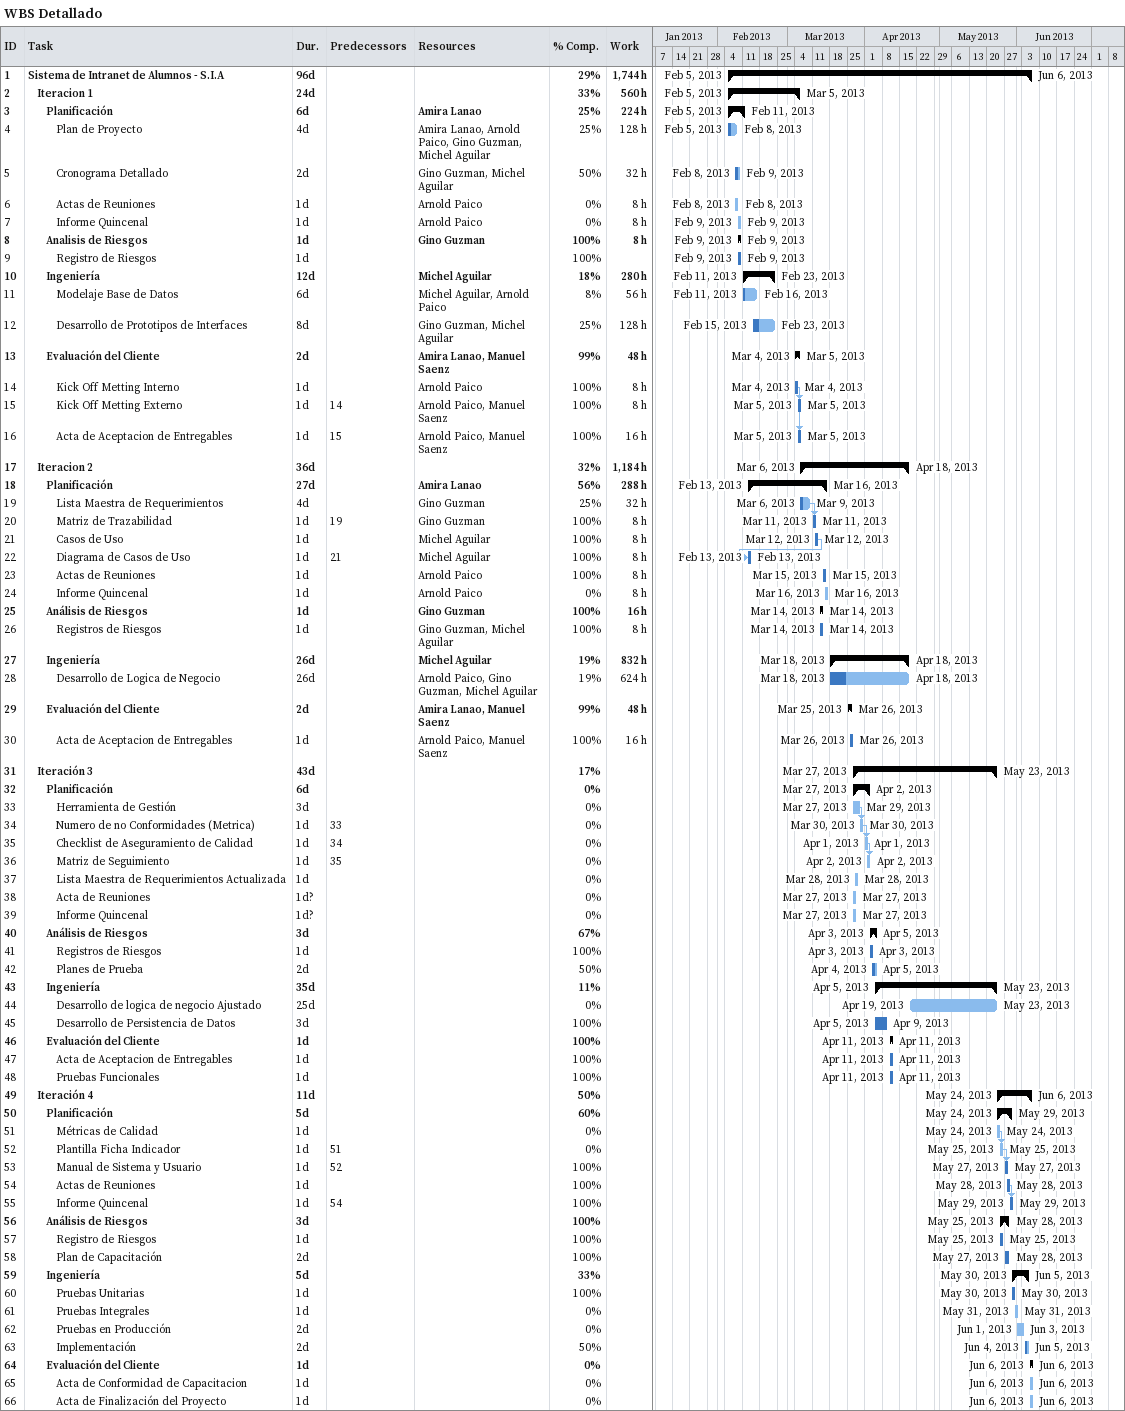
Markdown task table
WBS Detallado

| ID | Level | Task | Duration | Start | Finish | Predecessors | Resources | % complete | Work (h) |
|---|---|---|---|---|---|---|---|---|---|
| 1 | 1 | **Sistema de Intranet de Alumnos - S.I.A** | 96d | 2013-02-05 | 2013-06-06 |  |  | 29 | 1744 |
| 2 | 2 | **Iteracion 1** | 24d | 2013-02-05 | 2013-03-05 |  |  | 33 | 560 |
| 3 | 3 | **Planificación** | 6d | 2013-02-05 | 2013-02-11 |  | Amira Lanao | 25 | 224 |
| 4 | 4 | Plan de Proyecto | 4d | 2013-02-05 | 2013-02-08 |  | Amira Lanao, Arnold Paico, Gino Guzman, Michel Aguilar | 25 | 128 |
| 5 | 4 | Cronograma Detallado | 2d | 2013-02-08 | 2013-02-09 |  | Gino Guzman, Michel Aguilar | 50 | 32 |
| 6 | 4 | Actas de Reuniones | 1d | 2013-02-08 | 2013-02-08 |  | Arnold Paico | 0 | 8 |
| 7 | 4 | Informe Quincenal | 1d | 2013-02-09 | 2013-02-09 |  | Arnold Paico | 0 | 8 |
| 8 | 3 | **Analisis de Riesgos** | 1d | 2013-02-09 | 2013-02-09 |  | Gino Guzman | 100 | 8 |
| 9 | 4 | Registro de Riesgos | 1d | 2013-02-09 | 2013-02-09 |  |  | 100 |  |
| 10 | 3 | **Ingeniería** | 12d | 2013-02-11 | 2013-02-23 |  | Michel Aguilar | 18 | 280 |
| 11 | 4 | Modelaje Base de Datos | 6d | 2013-02-11 | 2013-02-16 |  | Michel Aguilar, Arnold Paico | 8 | 56 |
| 12 | 4 | Desarrollo de Prototipos de Interfaces | 8d | 2013-02-15 | 2013-02-23 |  | Gino Guzman, Michel Aguilar | 25 | 128 |
| 13 | 3 | **Evaluación del Cliente** | 2d | 2013-03-04 | 2013-03-05 |  | Amira Lanao, Manuel Saenz | 99 | 48 |
| 14 | 4 | Kick Off Metting Interno | 1d | 2013-03-04 | 2013-03-04 |  | Arnold Paico | 100 | 8 |
| 15 | 4 | Kick Off Metting Externo | 1d | 2013-03-05 | 2013-03-05 | 14 | Arnold Paico, Manuel Saenz | 100 | 8 |
| 16 | 4 | Acta de Aceptacion de Entregables | 1d | 2013-03-05 | 2013-03-05 | 15 | Arnold Paico, Manuel Saenz | 100 | 16 |
| 17 | 2 | **Iteracion 2** | 36d | 2013-03-06 | 2013-04-18 |  |  | 32 | 1184 |
| 18 | 3 | **Planificación** | 27d | 2013-02-13 | 2013-03-16 |  | Amira Lanao | 56 | 288 |
| 19 | 4 | Lista Maestra de Requerimientos | 4d | 2013-03-06 | 2013-03-09 |  | Gino Guzman | 25 | 32 |
| 20 | 4 | Matriz de Trazabilidad | 1d | 2013-03-11 | 2013-03-11 | 19 | Gino Guzman | 100 | 8 |
| 21 | 4 | Casos de Uso | 1d | 2013-03-12 | 2013-03-12 |  | Michel Aguilar | 100 | 8 |
| 22 | 4 | Diagrama de Casos de Uso | 1d | 2013-02-13 | 2013-02-13 | 21 | Michel Aguilar | 100 | 8 |
| 23 | 4 | Actas de Reuniones | 1d | 2013-03-15 | 2013-03-15 |  | Arnold Paico | 100 | 8 |
| 24 | 4 | Informe Quincenal | 1d | 2013-03-16 | 2013-03-16 |  | Arnold Paico | 0 | 8 |
| 25 | 3 | **Análisis de Riesgos** | 1d | 2013-03-14 | 2013-03-14 |  | Gino Guzman | 100 | 16 |
| 26 | 4 | Registros de Riesgos | 1d | 2013-03-14 | 2013-03-14 |  | Gino Guzman, Michel Aguilar | 100 | 8 |
| 27 | 3 | **Ingeniería** | 26d | 2013-03-18 | 2013-04-18 |  | Michel Aguilar | 19 | 832 |
| 28 | 4 | Desarrollo de Logica de Negocio | 26d | 2013-03-18 | 2013-04-18 |  | Arnold Paico, Gino Guzman, Michel Aguilar | 19 | 624 |
| 29 | 3 | **Evaluación del Cliente** | 2d | 2013-03-25 | 2013-03-26 |  | Amira Lanao, Manuel Saenz | 99 | 48 |
| 30 | 4 | Acta de Aceptacion de Entregables | 1d | 2013-03-26 | 2013-03-26 |  | Arnold Paico, Manuel Saenz | 100 | 16 |
| 31 | 2 | **Iteración 3** | 43d | 2013-03-27 | 2013-05-23 |  |  | 17 |  |
| 32 | 3 | **Planificación** | 6d | 2013-03-27 | 2013-04-02 |  |  | 0 |  |
| 33 | 4 | Herramienta de Gestión | 3d | 2013-03-27 | 2013-03-29 |  |  | 0 |  |
| 34 | 4 | Numero de no Conformidades (Metrica) | 1d | 2013-03-30 | 2013-03-30 | 33 |  | 0 |  |
| 35 | 4 | Checklist de Aseguramiento de Calidad | 1d | 2013-04-01 | 2013-04-01 | 34 |  | 0 |  |
| 36 | 4 | Matriz de Seguimiento | 1d | 2013-04-02 | 2013-04-02 | 35 |  | 0 |  |
| 37 | 4 | Lista Maestra de Requerimientos Actualizada | 1d | 2013-03-28 | 2013-03-28 |  |  | 0 |  |
| 38 | 4 | Acta de Reuniones | 1d? | 2013-03-27 | 2013-03-27 |  |  | 0 |  |
| 39 | 4 | Informe Quincenal | 1d? | 2013-03-27 | 2013-03-27 |  |  | 0 |  |
| 40 | 3 | **Análisis de Riesgos** | 3d | 2013-04-03 | 2013-04-05 |  |  | 67 |  |
| 41 | 4 | Registros de Riesgos | 1d | 2013-04-03 | 2013-04-03 |  |  | 100 |  |
| 42 | 4 | Planes de Prueba | 2d | 2013-04-04 | 2013-04-05 |  |  | 50 |  |
| 43 | 3 | **Ingeniería** | 35d | 2013-04-05 | 2013-05-23 |  |  | 11 |  |
| 44 | 4 | Desarrollo de logica de negocio Ajustado | 25d | 2013-04-19 | 2013-05-23 |  |  | 0 |  |
| 45 | 4 | Desarrollo de Persistencia de Datos | 3d | 2013-04-05 | 2013-04-09 |  |  | 100 |  |
| 46 | 3 | **Evaluación del Cliente** | 1d | 2013-04-11 | 2013-04-11 |  |  | 100 |  |
| 47 | 4 | Acta de Aceptacion de Entregables | 1d | 2013-04-11 | 2013-04-11 |  |  | 100 |  |
| 48 | 4 | Pruebas Funcionales | 1d | 2013-04-11 | 2013-04-11 |  |  | 100 |  |
| 49 | 2 | **Iteración 4** | 11d | 2013-05-24 | 2013-06-06 |  |  | 50 |  |
| 50 | 3 | **Planificación** | 5d | 2013-05-24 | 2013-05-29 |  |  | 60 |  |
| 51 | 4 | Métricas de Calidad | 1d | 2013-05-24 | 2013-05-24 |  |  | 0 |  |
| 52 | 4 | Plantilla Ficha Indicador | 1d | 2013-05-25 | 2013-05-25 | 51 |  | 0 |  |
| 53 | 4 | Manual de Sistema y Usuario | 1d | 2013-05-27 | 2013-05-27 | 52 |  | 100 |  |
| 54 | 4 | Actas de Reuniones | 1d | 2013-05-28 | 2013-05-28 |  |  | 100 |  |
| 55 | 4 | Informe Quincenal | 1d | 2013-05-29 | 2013-05-29 | 54 |  | 100 |  |
| 56 | 3 | **Análisis de Riesgos** | 3d | 2013-05-25 | 2013-05-28 |  |  | 100 |  |
| 57 | 4 | Registro de Riesgos | 1d | 2013-05-25 | 2013-05-25 |  |  | 100 |  |
| 58 | 4 | Plan de Capacitación | 2d | 2013-05-27 | 2013-05-28 |  |  | 100 |  |
| 59 | 3 | **Ingeniería** | 5d | 2013-05-30 | 2013-06-05 |  |  | 33 |  |
| 60 | 4 | Pruebas Unitarias | 1d | 2013-05-30 | 2013-05-30 |  |  | 100 |  |
| 61 | 4 | Pruebas Integrales | 1d | 2013-05-31 | 2013-05-31 |  |  | 0 |  |
| 62 | 4 | Pruebas en Producción | 2d | 2013-06-01 | 2013-06-03 |  |  | 0 |  |
| 63 | 4 | Implementación | 2d | 2013-06-04 | 2013-06-05 |  |  | 50 |  |
| 64 | 3 | **Evaluación del Cliente** | 1d | 2013-06-06 | 2013-06-06 |  |  | 0 |  |
| 65 | 4 | Acta de Conformidad de Capacitacion | 1d | 2013-06-06 | 2013-06-06 |  |  | 0 |  |
| 66 | 4 | Acta de Finalización del Proyecto | 1d | 2013-06-06 | 2013-06-06 |  |  | 0 |  |
